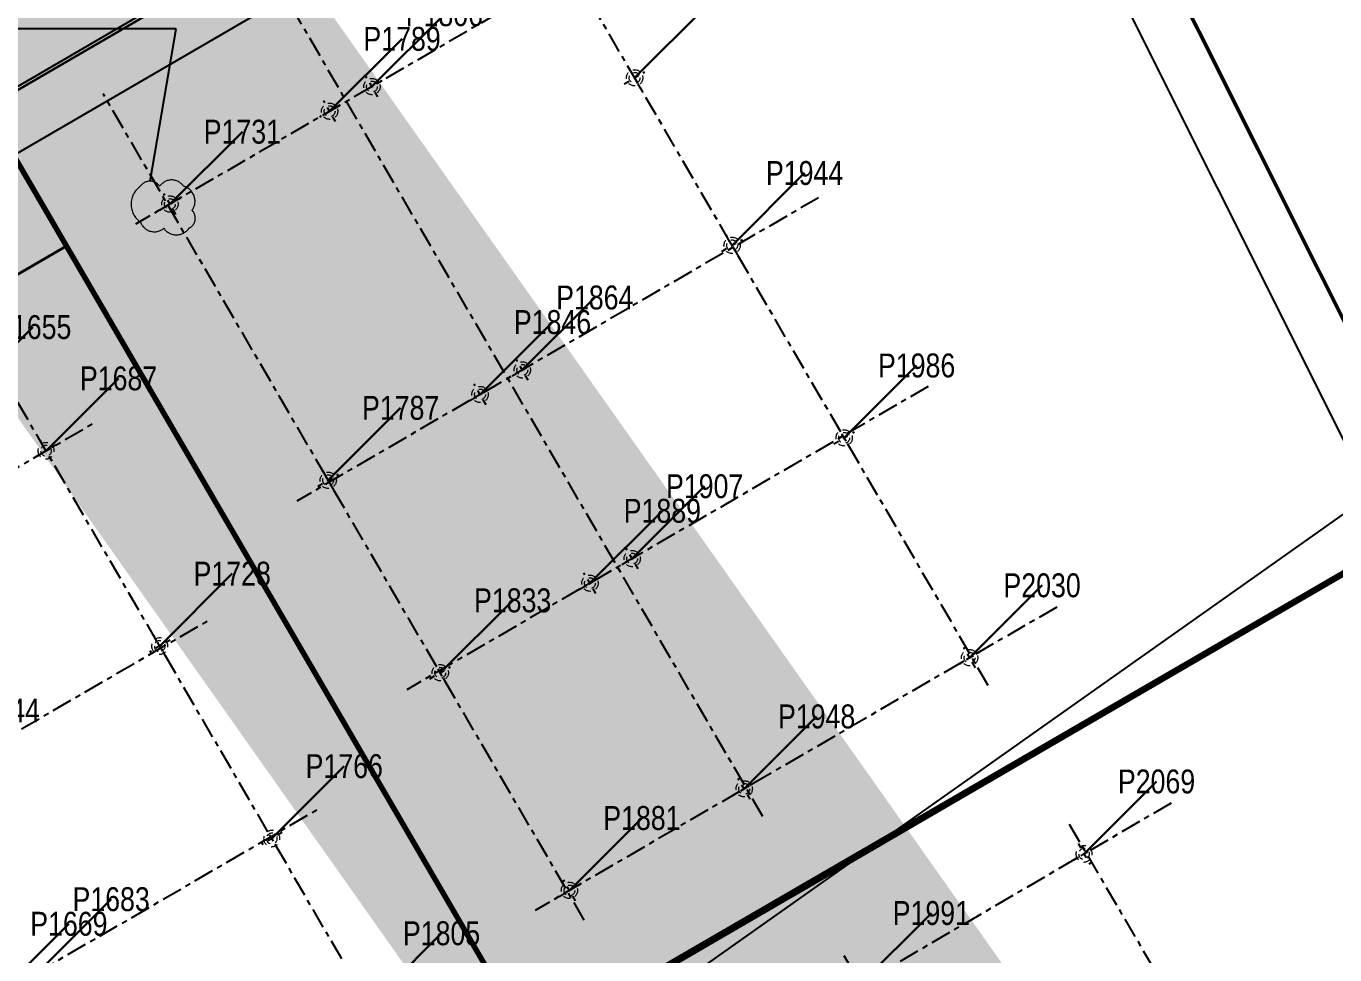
# Model space of a CAD drawing. Header units: millimetres. Extents: x 0 to 571985, y 0 to 2066666.
# Drawn here: x 568646.88 to 568670.96, y 2064357.44 to 2064374.54 of the extents above; entities that cross this region are included whole.
import ezdxf
from ezdxf.enums import TextEntityAlignment as Align
from ezdxf.xclip import XClip

# ---------------------------------------------------------------- set-up
doc = ezdxf.new("R2010")
doc.units = ezdxf.units.MM
for name, pattern in [('ACAD_ISO10W100', [18.5, 12, -3, 0.5, -3]), ('CENTER', [3, 1.5, -0.5, 0.5, -0.5]), ('CENTER2', [1.125, 0.75, -0.125, 0.125, -0.125]), ('HIDDEN', [0.75, 0.5, -0.25]), ('Xref Grid (A1)$0$CENTER2', [1.125, 0.75, -0.125, 0.125, -0.125])]:
    doc.linetypes.add(name, pattern=pattern)
for name, color, linetype in [('01.AXIS', 160, 'CENTER2'), ('BoThamCo', 94, 'Continuous'), ('CDC.01.AXIS', 160, 'CENTER2'), ('ChiaLo', 128, 'CENTER'), ('datOBt', 42, 'Continuous'), ('datOlienke', 42, 'Continuous'), ('hatchViaHe+LogDg', 129, 'Continuous'), ('KCS_DIM', 1, 'Continuous'), ('LogDg', 7, 'Continuous'), ('loKBT', 42, 'Continuous'), ('LoLK', 6, 'Continuous'), ('RANHGIOI', 2, 'HIDDEN'), ('TimDg', 222, 'Continuous'), ('ViaHeS', 32, 'Continuous'), ('Xref Grid (A1)$0$01.AXIS', 160, 'Xref Grid (A1)$0$CENTER2')]:
    doc.layers.add(name, color=color, linetype=linetype)
for name, color, linetype, lineweight in [('A-NET THAY', 125, 'Continuous', 18), ('boDnv', 54, 'Continuous', 25), ('E- RANH GIOI', 1, 'CENTER', 13), ('E- THAY', 9, 'Continuous', 20), ('kata_text', 254, 'Continuous', 30), ('LD-THAY', 9, 'Continuous', 13)]:
    doc.layers.add(name, color=color, linetype=linetype, lineweight=lineweight)
doc.layers.add('KCS_Plotter', color=11, linetype='Continuous', plot=False)
doc.styles.add('Arial', font='arial.ttf')
doc.styles.add('avantH', font='', dxfattribs={"height": 10})
doc.styles.add('kata_dim', font='vnrms.shx', dxfattribs={"width": 0.66, "oblique": 7})
doc.styles.add('kata_text', font='arial.ttf', dxfattribs={"width": 0.8})
doc.styles.add('rms', font='romans.shx', dxfattribs={"width": 0.7, "bigfont": 'vns.shx'})
doc.styles.get('avantH').set_extended_font_data('.VnAvantH')
doc.linetypes.add('ADL', pattern='A,0.125,-0.15,["++",rms,S=0.5,R=0,X=0,Y=-0.2245],-1.35,1.125', length=2.75)
doc.dimstyles.new('DIM_1-75_CNC', dxfattribs={"dimscale": 0.75, "dimtxt": 220, "dimasz": 80, "dimexe": 60, "dimexo": 0, "dimgap": 50, "dimtad": 1, "dimdec": 0, "dimzin": 0, "dimdsep": 46, "dimtxsty": 'Arial', "dimblk1": 'ARCHTICK', "dimblk2": 'ARCHTICK', "dimsah": 1, "dimcen": 150, "dimdle": 60, "dimclrd": 256, "dimclre": 256, "dimclrt": 9, "dimadec": 0, "dimazin": 0, "dimtfac": 1, "dimtdec": 0, "dimtix": 1, "dimtmove": 2, "dimatfit": 3, "dimldrblk": 'ARCHTICK', "dimfxl": 1, "dimtvp": 0.833333, "dimtolj": 1, "dimtzin": 0, "dimlwd": -1, "dimarcsym": 0})
doc.dimstyles.new('kata_dim_iso', dxfattribs={"dimtxt": 2.5, "dimasz": 1.5, "dimexe": 1.5, "dimexo": 2.5, "dimtad": 1, "dimdec": 0, "dimzin": 0, "dimdsep": 46, "dimtxsty": 'kata_dim', "dimblk": 'kata_block_ArchTick', "dimcen": 0.09, "dimdle": 1.2, "dimclrd": 8, "dimclre": 8, "dimclrt": 3, "dimadec": 0, "dimazin": 0, "dimtfac": 1, "dimtdec": 0, "dimtix": 1, "dimtofl": 0, "dimtmove": 0, "dimatfit": 3, "dimfxl": 3.75, "dimfxlon": 1, "dimtolj": 1, "dimtzin": 0, "dimarcsym": 0})

# ---------------------------------------------------------------- blocks, each defined once
blk = doc.blocks.new('NEN')
at = {"layer": 'hatchViaHe+LogDg'}
for points in [[(53.41727432375774, -389.8862451773603), (87.31442379578948, -377.7604599555489), (89.0366945550777, -382.3546200355049), (55.07079049153253, -394.508583741961)], [(92.74013342754915, -392.8176254534628), (100.829225915717, -389.9239721621852), (80.67985102371313, -412.7751810352784), (50.68513687327504, -407.8652424465399), (58.77422936167568, -404.9715891599189), (57.67188525083475, -401.8900301146787), (91.63778931437992, -389.7360664082225)]]:
    blk.add_hatch(color=158, dxfattribs=at).paths.add_polyline_path(points)
at = {"layer": 'boDnv', "color": 10, "linetype": 'ADL', "ltscale": 0.25}
for points in [[(9.135359026608057, -145.2125740915071), (3.992611098452471, -143.3445766749792), (-37.43428030260839, -28.80586730875075), (-34.86410555709153, -22.83283080765978), (-8.04750639386475, -11.14387365942821), (-2.559041563072242, -13.50553907058202), (37.28898644424044, -123.6789444207679), (34.9153011807939, -130.2138918824494)], [(79.62687340052798, -120.3978734593838), (85.35573884751648, -122.1077631192748), (98.44038573477883, -148.2693321285769), (96.58161735674366, -154.4970052819699), (27.1117276182631, -194.9143496286124), (21.96897969022393, -193.0463522120845), (11.82465383468661, -164.9989184890874), (14.19833909813315, -158.4639710285701)]]:
    blk.add_lwpolyline(points, close=True, dxfattribs=at)
at = {"layer": 'BoThamCo'}
for points in [[(-54.31267545348965, -43.14741630642675), (-17.61476345011033, -144.6112562210765, 1), (-14.3234282459598, -143.4208308451343), (-51.02134024910629, -41.95699093048461, 1)], [(-44.1962884159293, -339.7476335950196, 0.01002229398740908), (-6.391242290730588, -326.2115183053538, 0.9907412272363626), (-7.667181021068245, -322.9522664861288, -0.01001416821461539), (-45.3098233678611, -336.4295429191552), (-148.347447777749, -371.0084636590909, 1), (-147.2339128400199, -374.3265543414745)]]:
    blk.add_lwpolyline(points, format="xyb", close=True, dxfattribs=at)
at = {"layer": 'ChiaLo', "ltscale": 5}
for points in [[(22.48262376349885, -138.6041112015955), (-21.83819383813534, -16.06416010949761)], [(-20.36988473194651, -78.92630923213437), (17.24537474440876, -65.32144780177623)], [(-18.32915551739279, -84.56859815353528), (19.28610395896249, -70.96373672317713)], [(-16.28842630283907, -90.21088707493618), (21.32683317351621, -76.60602564457804)], [(-14.24769708828535, -95.85317599633709), (23.36756238806993, -82.24831456597894)], [(-12.20696787384804, -101.495464917738), (25.40829160262365, -87.89060348737985)], [(86.08819293766282, -161.7589738371316), (65.97300776024349, -127.1847157066222)], [(75.28373727202415, -168.0449692052789), (55.1685520944884, -133.4707110745367)], [(15.97437321080361, -179.4123524001334), (92.78416041773744, -134.7246808013879)]]:
    blk.add_lwpolyline(points, dxfattribs=at)
at = {"layer": 'datOBt'}
blk.add_lwpolyline([(79.49811875342857, -119.315852370346), (86.05649714812171, -121.2733260635287), (99.51182368712034, -148.1760355385486), (97.42663754918613, -155.1623055255041), (27.21014339686371, -196.0140217675362), (21.18775345175527, -193.8265124794561), (10.76099296950269, -164.9981923194136), (13.3821675570216, -157.7818867384922)], close=True, dxfattribs=at)
at = {"layer": 'datOlienke'}
blk.add_lwpolyline([(9.233774805208668, -146.3122462304309), (3.211384859983809, -144.1247369425837), (-38.50920975196641, -28.77398531138897), (-35.62631696776953, -22.0741981244646), (-8.050070708966814, -10.05412209359929), (-1.765962567180395, -12.75814977637492), (38.35264730942436, -123.6796705904417), (35.73147272190545, -130.8959761725273)], close=True, dxfattribs=at)
at = {"layer": 'LogDg'}
for points in [[(34.29627934622113, -348.7657205443829, -0.1246657798812408), (14.11354708799627, -339.7707537985407, 0.2629367667164581), (-5.331122650881298, -336.7708804975264, -0.0093448861816334), (-40.95930880331434, -349.4731436853763), (-145.8680723966099, -384.6800095464569, 0.4052568048599447), (-155.4559765766608, -403.2345153645147), (-146.5573141133646, -432.719750760356), (-158.0455204886384, -436.1868986212648), (-166.5718085390981, -407.9355056444183, 0.4232274080272537), (-185.7044202957768, -398.0488694803789), (-272.0773986236891, -427.0352168343961, 0.4065199173239304), (-277.1808489316609, -436.9641538935248), (-262.9472513485234, -483.3972716603894), (-271.5520452110795, -486.0349832554348), (-285.5926128193969, -440.2315716135781, 0.4219492915589893), (-295.7865738342516, -434.9918996153865), (-422.2600438954541, -477.4357750662602, 0.3468311455305138), (-427.6835616462631, -485.7262348234653), (-426.6624605812831, -497.249087563483, 0.1098508434369424), (-417.2095136656426, -527.045369184576), (-422.3983479177114, -530.0580090736039, -0.1098508434394714), (-432.6390404097037, -497.7787039845716), (-433.1943761169678, -491.5118888805155, 0.4849671442629072), (-443.7084045754746, -484.633739579469), (-484.1993264361518, -498.2222941075452, 0.367009995740145), (-492.2282128072111, -511.5103090975899), (-484.4021833750885, -560.0116658185143), (-490.3255680758739, -560.9674449162558), (-497.4328573270468, -516.9204381546006, 0.4575121343061496), (-512.8890439668903, -507.3876917762682), (-525.337411860819, -511.3137803694699, 0.375227047875502), (-533.5537957799388, -524.7953446214087, 0.0494446077986198), (-523.248268238618, -562.1180552095175), (-518.4038580228807, -576.5773649825715), (-525.5153387702303, -578.9599773285445), (-530.3067144589731, -564.6589618825819, -0.0442762420745262), (-540.2209701162064, -530.0359311103821, 0.4483491219588146), (-555.6135538989911, -520.8625440734904), (-568.8527564661345, -525.0380538604222), (-576.0715773432748, -502.1494878225494), (-552.3905954875518, -494.6807470584754, 0.3333358165575122), (-544.0028458365705, -482.9756999663077), (-545.8647843094077, -397.3050282343756, 0.120558977139746), (-569.9983498048969, -307.1979523275513), (-621.9793475940824, -219.7121832445264, 0.3349428730565918), (-635.3588319061091, -214.2393422403838), (-686.9309797416208, -227.8546354575083), (-689.8026436100481, -216.9773174913134), (-647.9573339804774, -205.9299559935462, 0.4981914510303347), (-640.7040659333579, -188.1978519575205), (-654.3784512504935, -165.183401154587, -0.1449785006445813), (-668.8526898410637, -108.0611985353753), (-659.8453048655065, 118.2304685944691, 0.4280877767542854), (-671.9240427541081, 130.7074180594645), (-689.2219819126185, 130.5802273314912), (-689.3047002640087, 141.8299232246354), (-670.3440260862699, 141.9693399455864, 0.4004741393392213), (-658.4417540146969, 153.4917417173274), (-657.8282681736164, 168.9042875436135), (-656.0597735294141, 189.3737533113454), (-648.587609265931, 188.7281828494743), (-650.3411241833819, 168.4321001374628), (-650.8885904261842, 154.6781583337579, 0.4253445715659649), (-638.9212427333696, 142.2009068296757), (-621.6126933796331, 142.3281755745411, 0.4026509643918764), (-609.707179718418, 153.940497081494), (-609.3868622465525, 163.8585706413724, -0.0198665913619288), (-608.2266326659592, 179.9420845555142), (-606.8004730622051, 192.6519990905654), (-600.8378922767006, 191.9829472396523), (-602.2640518801054, 179.273032707395, 0.0198665913736632), (-603.3899889622116, 163.6648935673293), (-603.6762275611982, 154.8020130237564, 0.425871475322759), (-591.5942480823724, 142.4149832946714), (-548.3623351545539, 142.7328650054988), (-548.2796168022323, 131.4831691095605), (-592.8866742029786, 131.1551760395523, 0.4017886036268251), (-604.7909849073039, 119.5784634037409), (-607.7538210147759, 35.57125063450076, -0.0059835578369214), (-607.9831587348599, 30.71819142554887, 0.4624623566101164), (-599.1770736501785, 22.28710818546824), (-555.3773518754169, 26.8008734814357), (-554.7622814135393, 20.83248271560296), (-603.2421368046198, 15.83640785655007, 0.3556126631572654), (-610.3809183033882, 8.688677939586341), (-613.7935364348814, -24.83777977363206, 0.4753476817702466), (-605.0145670375787, -33.60575856361538), (-508.267539359862, -23.63552683126181, 0.01607196613374), (-476.8057064540917, -19.36752837034874, 0.3739200414703855), (-470.1383224737365, -11.25904120551422), (-470.7045836194884, 9.3479020036757), (-464.7068476536078, 9.512714649550617), (-464.2352970461361, -7.647595000453293, 0.461916293586825), (-454.7466747702565, -15.28755263634957), (-421.5812160966452, -8.993303748546168, 0.0205674290828889), (-382.014764922671, 0.2159196452703327), (-299.7637433090713, 22.96281221555546, 0.4150041201205401), (-292.7982491637813, 35.29251482058316), (-296.9693465661258, 50.21799815748818), (-285.4121637544595, 53.44778536865488), (-281.2178257950582, 38.43914009141736, 0.4134234463224298), (-268.9213485846994, 31.49241617135704), (-169.9684402433923, 58.85829116543755, 0.4277016234696195), (-164.4960537843872, 69.0522719186265), (-169.6234711797442, 84.75361699960195), (-163.9198864111677, 86.61617460963316), (-158.4792555337772, 69.95569697231986, 0.4008529283221588), (-148.7420826226007, 64.72853650641628), (-123.8969600369455, 71.59956769063137, 0.437327107829602), (-113.7947357149096, 91.17323218542151), (-114.4623362950515, 93.01311536249705), (-128.5505432080245, 136.1544828796759), (-105.7362041493179, 143.6047133123502), (-91.76882965897676, 100.8333627805114), (-90.90998701797798, 98.46642336063087, 0.4297542289755008), (-70.9566198461689, 89.77177607244812, 0.0010786648149026), (-63.93359856237657, 92.7659228274133, 0.0014744002071299), (-62.34210456162691, 93.45405392465182), (-47.53430226258934, 99.90855494141579, 0.3865360149271803), (-43.12613018171396, 109.7255658265203), (-48.30147215083707, 125.5736670994665), (-42.59788739378564, 127.436224706471), (-38.07614002469927, 113.5895821715239, 0.4424435993488592), (-27.27475273516029, 108.7393915755674), (111.6174999594223, 169.2804609455634, 0.4142135623479493), (115.7544930960285, 179.8106692906003), (109.3612778938841, 194.4778707604855), (114.8614784494275, 196.8753264623228), (121.2546936593717, 182.208124975441, 0.4142135623999442), (131.7849020048743, 178.0711318387184), (252.9700206073467, 230.8939245406073), (276.8715140144341, 241.3122303965501), (291.5789559965488, 249.056852357462, 0.4198373500683886), (295.2671894438099, 261.3654298323672), (290.9500380031532, 269.1961866004858), (301.4588235805277, 274.9897542137187), (306.0577889792621, 266.6478232163936, 0.4087170928909804), (318.1356007927097, 263.0311074645724), (326.5464246325428, 267.46393470373), (332.1477299416438, 256.8363087414764), (324.2328080678126, 252.6557133654132, 0.4194662506733147), (320.5546221035765, 240.3524347804487), (397.0924474310596, 101.5226758436766, 0.4336425714191151), (408.4134911808651, 98.64864840358496), (440.7865088158287, 119.3860591554549), (444.0228988390882, 114.3337547695264), (410.4277472221293, 92.81347308959812, 0.3950478591356143), (407.7370768684195, 82.21468883147463), (451.0561694777571, 3.639433299656957, -0.0055762461036101), (472.2193723085802, -35.78139715944417, 0.4220170457770137), (490.0658942151349, -41.11815114459023), (502.9949658159167, -33.91820207051933), (514.6716208813014, -54.88617113046348), (500.2954070724081, -62.89200561633334, 0.4041933322591431), (495.0522026685067, -80.18092904845253), (502.5021754556801, -94.71098336251453), (491.8239669348113, -100.1860050775576), (485.0945875765756, -87.06136014754884, 0.4245561171500276), (467.1920202277834, -81.64036487252451), (316.1644024878042, -165.9130056535359), (307.2109560912941, -171.1151354645845, 0.3960005967415532), (304.0749832683941, -181.6108752004802), (326.1471909089014, -225.7422597403638), (318.0978215954965, -229.7681327713653), (296.726359265158, -187.0378251534421, 0.4326641440641966), (285.5523421983235, -183.6991930285003), (178.0715809733374, -246.1476455426309, 0.3897719342424495), (174.8600444270996, -256.4881370894145), (194.0999455555575, -297.1258275085129), (188.6770265548257, -299.6933067212813), (170.2313283190597, -260.7330974426586, 0.4390850403021555), (158.9817475291202, -257.239217129536), (145.4963118317537, -265.0745225476567, -0.0134524192283531), (97.70133368717507, -291.150503329467, 0.262925858503226), (86.85306584485807, -307.5633501864504, -0.1620678458419849), (76.01520611695014, -333.8417583054397, 0.2703228810245677), (72.31826137693133, -353.6529180854559), (79.98090749850962, -375.0735400244594), (57.38291990023572, -383.1573567553423), (49.72034179442562, -361.7369249525946, 0.2703245738334852), (34.29627934622113, -348.7657205443829)], [(-54.54777082498185, -43.23244669032283), (-17.84985882195178, -144.6962866047397, 0.9999999999353631), (-14.0883328744676, -143.3358004607726), (-50.78624487749767, -41.87196054635569, 1.000000000064636), (-54.54777082521468, -43.23244669032283)], [(49.53637964907102, -260.0654923813418, -0.2699449570361327), (34.09481406200211, -247.1532176176552), (22.99926209100522, -216.4757962685544, -0.3624568435240875), (26.49927695083898, -206.8399723563343), (119.6846709583187, -152.6250287145376, -0.414383604057916), (136.0950054051355, -156.9687729713041), (142.2222439397592, -167.5144347986206, 0.4142135623498612), (153.1584519909229, -170.4125986055005), (250.593018430518, -113.8011843743734, -0.4326641440509916), (261.7670354971197, -117.139816499548), (278.7985161260003, -151.1927229035646, -0.3960005967106472), (275.6625433031004, -161.688462638529), (133.4392683813348, -244.3230041975621, -0.0129992497524106), (88.37141476594843, -268.964142621262, -0.2781172685846299), (67.76741669920739, -267.5573573294096, 0.1108475370652029), (49.53637952602003, -260.0654931012541)], [(-126.5328350510681, -295.9160227894317), (-173.9328743155347, -311.8232431884389, 0.4004581229564052), (-179.0835492680781, -321.5921888134908), (-170.6989059868501, -351.1291367486119, 0.4281041090838681), (-151.4966828739271, -361.253505683504), (-48.57093891256955, -326.7121314713731, 0.0088857336748133), (-15.48564216122031, -314.950696724467, 0.2781171583656008), (-2.678135877591558, -298.7497314913198, -0.1470471271748128), (7.848927952232771, -275.0765512213111, 0.2707039578255943), (11.49486528465059, -255.2309965163004), (1.448498387704603, -227.4544036025181, 0.4074167562538942), (-8.61980886128731, -222.5910713605117), (-117.753095144406, -259.2156662903726, 0.4142135623730065), (-125.3116689068265, -274.4100061135832), (-121.4937858761987, -285.7864629076794, -0.4142135623704104), (-126.5328350510681, -295.9160227894317)]]:
    blk.add_lwpolyline(points, format="xyb", dxfattribs=at)
for points in [[(57.28283158643171, -121.8282595784403), (75.89290037879255, -111.0009851814248, 0.3958327165010153), (79.02485828811768, -100.5075797494501), (28.34779937355779, 0.816619930556044, 0.3988576539234688), (17.99619682424236, 4.571666865609586), (10.65679957403336, 1.372532648732886, 0.3955878952127774), (6.330355282989331, -8.682040378451347), (45.73674265597947, -117.634380237665, 0.467936404355073)], [(-9.551515261409804, -7.434165647719055), (-39.86628524912521, -20.64283095952123, 0.3956287128494158), (-44.19376489915885, -30.69785519642755), (-2.58249322057236, -145.7463464725297, 0.4679364043365623), (8.963595709647052, -149.9402258126065), (37.95513723837212, -133.0730460705236, 0.3624568435447342), (41.45515209855512, -123.4372221585363), (1.167108879424632, -12.04724531271495, 0.4330458965175016)], [(102.331932720379, -147.107968846336), (88.88554362382274, -120.2231289804913, 0.4328364540872843), (77.70751164329704, -116.8868311594706), (8.522908357786946, -157.1381968227215, 0.3624568435590229), (5.022893498302437, -166.7740207344759), (15.393875379581, -195.448122005444, 0.4679364043419005), (26.93996431014966, -199.6420013445895), (99.19997481105383, -157.6013742785435, 0.3958327164936001)], [(-44.1167491863016, -339.9846431114711, 0.0100228539561194), (-6.300171115086414, -326.4443510253914, 0.9913355252568584), (-7.756147409556434, -322.7186321953777, -0.0100141682146343), (-45.38936259783804, -336.1925334027037), (-148.4269870076096, -370.7714541426394, 1), (-147.1543736101594, -374.5635638576932)]]:
    blk.add_lwpolyline(points, format="xyb", close=True, dxfattribs=at)
at = {"layer": 'LogDg', "ltscale": 0.75}
for points in [[(53.41727432364132, -389.8862451775931), (87.31442379578948, -377.760459955316), (89.03669455496129, -382.3546200355049), (55.07079049141612, -394.5085837412626)], [(92.74013342743274, -392.8176254534628), (100.8292259156005, -389.9239721612539), (80.67985102371313, -412.7751810355112), (50.68513687315863, -407.8652424463071), (58.77422936155926, -404.9715891594533), (57.67188525083475, -401.8900301144458), (91.6377893142635, -389.736066407524)]]:
    blk.add_lwpolyline(points, close=True, dxfattribs=at)
at = {"layer": 'loKBT'}
for points in [[(92.78416041797027, -134.7246808016207), (86.05649714870378, -121.2733260639943), (79.49811875342857, -119.3158523701131), (65.97300776012708, -127.1847157063894), (76.0306003493024, -144.4718447718769)], [(65.97300776001066, -127.1847157061566), (55.16855209437199, -133.4707110738382), (65.22614468354732, -150.757840140257), (76.03060034941882, -144.4718447723426)], [(92.78416041773744, -134.7246808020864), (76.03060034918599, -144.4718447721098), (86.08819293789566, -161.7589738373645), (97.42663754930254, -155.1623055266682), (99.51182368712034, -148.1760355390143)]]:
    blk.add_lwpolyline(points, close=True, dxfattribs=at)
at = {"layer": 'LoLK'}
for points in [[(19.2861039590789, -70.9637367229443), (17.24537474452518, -65.32144780177623), (-1.562254993943498, -72.1238785169553), (0.478474221075885, -77.76616743858904)], [(-1.562254993710667, -72.12387851742096), (-3.602984208264388, -66.48158959602006), (-22.4106139462674, -73.28402031050064), (-20.36988473159727, -78.92630923166871)], [(21.32683317363262, -76.60602564481087), (19.28610395884607, -70.9637367229443), (0.4784742208430544, -77.76616743858904), (2.519203435163945, -83.40845635975711)], [(0.4784742208430544, -77.76616743882187), (-1.562254993594252, -72.12387851788662), (-20.36988473194651, -78.92630923213437), (-18.32915551727638, -84.56859815400094)], [(23.36756238830276, -82.24831456597894), (21.32683317386545, -76.6060256450437), (2.51920343528036, -83.40845635998994), (4.559932649950497, -89.05074528092518)], [(0.4784742209594697, -77.7661674390547), (-18.32915551704355, -84.5685981544666), (-16.28842630283907, -90.21088707493618), (2.51920343528036, -83.40845635952428)], [(25.40829160262365, -87.89060348761268), (23.3675623878371, -82.24831456597894), (4.559932650183327, -89.05074528092518), (6.600661864620633, -94.69303420232609)], [(2.51920343528036, -83.40845635952428), (-16.28842630272266, -90.21088707493618), (-14.24769708828535, -95.85317599610426), (4.559932649834082, -89.05074528092518)], [(27.44902081729379, -93.53289240878075), (25.40829160285648, -87.89060348761268), (6.600661864154972, -94.69303420255892), (8.641391078825109, -100.3353231244255)], [(4.559932650066912, -89.05074528115802), (-14.24769708805252, -95.8531759956386), (-12.2069678734988, -101.495464917738), (6.600661864504218, -94.69303420255892)]]:
    blk.add_lwpolyline(points, close=True, dxfattribs=at)
at = {"layer": 'RANHGIOI', "color": 1, "ltscale": 9, "const_width": 1}
blk.add_lwpolyline([(460.0002608364448, -51.29896371345967, 0.006594107435328542), (435.2929911182728, -5.050918132066727), (303.0784757988295, 234.7691866031382), (284.6716201863019, 225.0765331583098), (-55.99284061836079, 76.58595611830242), (-56.83866986131761, 76.22319068433717, -0.005137433380439285), (-90.74293923540972, 62.09280168754049), (-377.2168801384978, -17.13286422030069, -0.02056742908652707), (-418.2250238711713, -26.67764636431821), (-463.4433179846965, -35.25932166492566, -0.02121833569223638), (-506.4223279642174, -41.54069912619889), (-623.6381061704597, -53.62033091927879), (-626.4644317809725, -70.88383709453046, 0.1285739781783505), (-620.4203359626699, -135.3604905081447), (-615.5047763336916, -148.8597172754817, 0.03940831777614574), (-607.1434446739731, -167.1883905101568), (-594.1724651155528, -190.5545449126512), (-547.5695588345407, -259.4930148159619, -0.1198699787172983), (-522.7037935878616, -326.3974992926233), (-507.9167651556199, -451.947036530124), (-504.4749816826079, -473.2772870000917), (-499.2712628248846, -471.6360870120116), (-50.47988043015357, -321.0239030651283, 0.05068378633206799), (130.4249903328018, -239.1350950314663), (301.3185663222102, -139.8425403106958)], format="xyb", close=True, dxfattribs=at)
at = {"layer": 'RANHGIOI', "color": 5, "ltscale": 20, "const_width": 3}
blk.add_lwpolyline([(77.12641439645085, -402.7222436082084), (-90.74293923878577, 62.0928016861435)], dxfattribs=at)
at = {"layer": 'TimDg', "linetype": 'ACAD_ISO10W100', "ltscale": 0.75}
for points in [[(80.71024811756797, -412.7407079888508), (34.27783704386093, -282.9407527891453), (-103.1383642241126, 96.99300055368803), (-128.2290925632697, 173.8266486825887)], [(26.36317523813341, 11.49131639534608), (109.6341982644517, -155.0015690522268)], [(47.398640731466, -131.0496383272111), (0, 0)], [(9.14898940443527, -213.4635200267658), (246.061904402799, -75.62839604145847)]]:
    blk.add_lwpolyline(points, dxfattribs=at)
blk.add_lwpolyline([(-358.6332583188778, -282.0393179897219), (-15.31849009322468, -166.8245677698869, 0.05082929117719046), (-9.77680878690444, -164.3141193853226), (222.7352653577691, -29.03938956279308)], format="xyb", dxfattribs=at)
at = {"layer": 'ViaHeS', "elevation": 3.0256135e-09}
blk.add_lwpolyline([(-483.3620332233841, -504.2701624135952), (-441.2102577695623, -490.1242335743736), (-436.0287204216002, -493.5139321684837), (-435.6273303239141, -498.0435121944174, 0.109850843434408), (-424.9927650438622, -531.5643290185835), (-414.6150965393754, -525.5390492395964, -0.1098508434386373), (-423.6741706669563, -496.9842793527059), (-424.3422501670429, -489.4451806664001), (-420.0009567659581, -483.006496314425), (-295.2485857934225, -441.1402132653166), (-289.0430001314962, -444.329869708512), (-275.8544421459083, -487.3538390544709), (-258.6448544141604, -482.0784158613533), (-271.9723939823452, -438.6010581026785), (-268.6975989835337, -432.2298324676231), (-181.633558977861, -403.0115682075266), (-172.9747895961627, -407.4859234914184), (-163.7896236754023, -437.9204725525342), (-140.8132109228754, -430.9861768295523), (-150.2111657873029, -399.8465631455183), (-145.5974022439914, -390.9180109926965), (-39.02623859152663, -355.1532518335152, 0.00854505725447), (-6.235198536654934, -343.5215795903932, -0.2491929108017262), (12.37514242075849, -345.9636118854396, 0.099750363567013), (30.77203662553802, -354.1806715594139, -0.2569490066293848), (45.21490332507528, -366.956843848573), (51.73317088955082, -385.1784011244308), (85.63032036134973, -373.0526159026194), (79.11205279477872, -354.8310586204752, -0.2569490066569858), (82.1742195134284, -335.7929363835137, 0.1369182594034541), (92.60684876306914, -310.4380371225998, -0.2491929108081194), (103.3078007012373, -295.0173387336545, 0.0126585462628185), (148.5105784242041, -270.2624119943939), (162.15726042795, -262.3334192754701), (168.6200676443987, -264.3406296176836), (185.9655670531793, -300.9770463276654), (196.8114050602308, -295.8420879004989), (179.0327040727716, -258.2906814764719), (181.2163792680949, -251.2596934826579), (287.3839344523149, -189.5742397063877), (293.9437717862893, -191.5342227204237), (314.0731369409477, -231.7810692854691), (330.171875567059, -223.7293232234661), (309.5379664294887, -182.4736865595914), (311.6246115069371, -175.4899258934893), (319.1335584316403, -171.1270789045375), (408.2768159890547, -121.3855956254993), (412.2735879534157, -122.5890857535414), (434.351015069522, -165.3212618844118), (442.3469141505193, -161.190209006425), (420.1368979751132, -118.2013988476247), (421.3796346874442, -114.0742895884905), (470.3345627395902, -86.75768930045888), (479.6410855299328, -89.57575528440066), (486.4848626742605, -102.9235159354284), (507.8412797158817, -91.97347250441089), (500.4991151208524, -77.65368189639412), (503.4210100959754, -68.01903586438857), (517.5907846476184, -60.1281633945182), (500.0758020498324, -28.67620980646461), (486.9708213876002, -35.97411922272295), (477.6245228354819, -33.16990212630481, 0.0055997125078593), (456.3105622666189, 6.536217105574906), (412.3241539625451, 86.32189737656154), (414.1204211127479, 93.39754972048104), (444.8319963462418, 113.070678670425), (439.9774113084422, 120.6491352545563), (409.7657999792136, 101.2962716855109), (403.1415598185267, 102.9779406564776), (327.7140408960404, 239.7937467296142), (330.524095126777, 249.1931857024319), (334.9452649843879, 251.5284109555651), (323.7489594034851, 272.7717000273988), (318.9262763896259, 270.2298981174827), (309.354146250058, 273.0962313036434), (306.7132163690403, 277.8865380196366), (285.6956452141749, 266.2994027936365), (288.1096317195334, 261.9207421364263), (285.2954558983911, 252.5291183104273), (274.2714786301367, 246.7241294796113), (129.387446300243, 183.5713324004319), (122.806066084886, 186.1569531115238), (117.6115787288873, 198.0740543145221), (106.6111776171019, 193.279142908752), (111.8056649733335, 181.3620417055208), (109.2200442629401, 174.7806614914443), (26.32963867485523, 138.6499652387574), (-29.86861365940422, 114.1539820104372), (-36.00424546236172, 116.9090895606205), (-39.7460950112436, 128.3675035105553), (-51.15326453826856, 124.6423882937524), (-47.05490884417668, 112.0922695787158), (-50.08627796731889, 105.3414025222883), (-75.92142146243714, 94.08024731860496), (-84.51130598667078, 97.93739788956009), (-100.0326193857472, 145.4672709214501), (-134.2541279683355, 134.2919252736028), (-118.656749298214, 86.5291226846166), (-123.2305147061124, 78.00909638730809), (-150.2580362723675, 70.53451288049109), (-156.6292742433725, 73.9547544172965), (-161.0680940333987, 87.54745341138914), (-172.475263561355, 83.82233819551766), (-168.2072874873411, 70.75280241155997), (-171.4742627786472, 64.66706934245303), (-269.5464331691619, 37.54476641560905), (-275.7112844719086, 41.0275134886615), (-279.6335723458324, 55.06267897458747), (-302.7479379716096, 48.60310455155559), (-298.8430805155076, 34.6303105186671), (-302.3164424751885, 28.48207191447727), (-383.6140598179772, 5.998847609618679, -0.0205674290908518), (-422.6999468225986, -3.098522873595357), (-456.2462867791764, -9.465056655462831), (-461.2959480455611, -5.399218957638368), (-461.7079796614125, 9.595120972488075), (-473.7034516056301, 9.26549568050541), (-473.2389899555128, -7.636838016333058), (-478.0281851240434, -13.48889106768183, -0.0159549027963659), (-508.882609821856, -17.66713606542908), (-606.1469419619534, -27.69067843141966), (-610.6142731602304, -23.22893999540247), (-607.4904218798038, 7.460596256423742), (-602.0104351359187, 12.94745212956332), (-554.4547461826587, 17.84828733373433), (-555.6848871065304, 29.78506886353716), (-600.447817846085, 25.17204039962962), (-605.0434380876832, 29.64516986953095, 0.0070725003907776), (-604.7556851111585, 35.4655099036172), (-601.9119857639307, 116.094760932494), (-594.6654465801548, 123.1418805704452), (-548.2207948626019, 123.4833853635937), (-548.4211570940679, 150.7326487505343), (-593.4199406642001, 150.4017753445078), (-600.492644500453, 157.3495761635713, -0.0278861091632581), (-599.2827614871785, 178.93850678741), (-597.8566018843558, 191.648421314545), (-609.7817634547828, 192.9865250163712), (-611.2079230585368, 180.2766104815528, 0.0198665913619367), (-612.3852988891304, 163.9554091696627), (-612.5973578620469, 157.3893717874307), (-619.8231252048863, 150.341550424695), (-639.3164995118277, 150.1982167905662), (-646.9981006933376, 158.133064838592), (-646.5975521883229, 168.1960064345039), (-644.8515271343058, 188.405397617491), (-659.7958556610392, 189.6965385423973), (-661.5718401687918, 169.1403812463395), (-662.0143738116603, 158.0226510665379), (-670.3323401218513, 149.9701591404155), (-689.363526004483, 149.8302239514887), (-689.1631561716786, 122.5799266046379), (-671.4173957791645, 122.7104101364966), (-663.7357945976546, 114.7755620887037), (-672.5997226472246, -107.9120504586026, 0.1449785005980277), (-657.6023188105319, -167.0989109976217), (-644.6868830857566, -188.8360240876209), (-648.3354437547969, -197.7556802954059), (-691.844715703628, -209.2423357914668), (-684.8889076525811, -235.589617139427), (-633.8603068724042, -222.1178229362704), (-622.0389041820308, -226.9533349685371), (-573.255391974817, -309.057628184557, -0.1204742280587071), (-549.6138989619212, -397.3865102704149), (-547.8422683648532, -478.9019769974984), (-555.2979764038464, -489.3063664135989), (-577.8762859565904, -496.4273355512414), (-567.048047964694, -530.7602057764307), (-552.742667245795, -526.2484342304524), (-543.7132454941748, -531.7187239136547, 0.0429791116498048), (-533.8363038351526, -565.9283220085781), (-529.0710791434394, -580.1512835014146), (-514.8481176502537, -575.3860588103998), (-519.7194254132919, -560.8464668253437, -0.045575623263717), (-529.315479435958, -527.1663496145047), (-523.005437202286, -516.869638312608), (-508.2465236159042, -512.214827113552), (-500.4556036654394, -517.0199492094107), (-493.2872604264412, -561.4453344654758), (-481.4404910246376, -559.5337762695272), (-488.8832240711199, -513.4078763325233), (-483.3620332233841, -504.2701624135952)], format="xyb", dxfattribs=at)
at = {"layer": 'ViaHeS'}
for points in [[(9.233774805208668, -146.3122462304309), (3.211384859983809, -144.1247369425837), (-38.50920975196641, -28.77398531138897), (-35.62631696776953, -22.0741981244646), (-8.050070708966814, -10.05412209359929), (-1.765962567180395, -12.75814977637492), (38.35264730942436, -123.6796705904417), (35.73147272190545, -130.8959761725273)], [(79.49811875342857, -119.315852370346), (86.05649714812171, -121.2733260635287), (99.51182368712034, -148.1760355385486), (97.42663754918613, -155.1623055255041), (27.21014339686371, -196.0140217675362), (21.18775345175527, -193.8265124794561), (10.76099296950269, -164.9981923194136), (13.3821675570216, -157.7818867384922)]]:
    blk.add_lwpolyline(points, close=True, dxfattribs=at)
blk.add_lwpolyline([(271.2488674473716, -157.3136313336436), (273.3355125248199, -150.3298706654459), (257.6398582481779, -118.947828333592), (251.0800209137378, -116.9878453186247), (144.2898063960019, -179.035076510394), (131.6293230103329, -157.2449706394691), (122.0621834805934, -154.7125903563574), (31.35853614902589, -207.4836622753646), (28.7373615616234, -214.6999678576831), (38.5833523911424, -241.9225530894473, 0.2565942734314264), (53.04495680809487, -254.642214063555, -0.0851726457280658), (69.00638704141602, -261.1842353562824, 0.2651954711210331), (88.81177633232437, -261.9859895484988, 0.0120879282705805), (130.4249903695891, -239.1350950095803)], format="xyb", close=True, dxfattribs=at)
at = {"layer": 'RANHGIOI', "color": 5, "ltscale": 20, "style": 'avantH'}
blk.add_text('khu b', height=5, dxfattribs=at).set_placement((-20.82621710293461, -361.4599217521027), align=Align.CENTER)
blk = doc.blocks.new('NEN I02')
at = {"layer": 'datOlienke'}
blk.add_lwpolyline([(4.10543775325641, 4.919324992923066), (-6.984919309616089e-10, 0), (-122.6637840473559, 4.656612873077393e-10), (-127.9836059629451, 4.989760910626501), (-129.907787705306, 35.01023909030482), (-125.2276096204296, 40.00000000046566), (-7.2738617437426, 40.00000000046566), (-1.37929949676618, 35.08067500730976)], close=True, dxfattribs=at)
at = {"layer": 'LoLK'}
for points in [[(-63.33189202379435, 40.00000000046566), (-69.33189202332869, 40.00000000046566), (-69.33189202356152, 20.00000000023283), (-63.33189202332869, 20.00000000046566)], [(-57.33189202332869, 40.00000000046566), (-63.33189202379435, 40.00000000046566), (-63.33189202332869, 20.00000000046566), (-57.33189202356152, 20)], [(-51.33189202332869, 40.00000000046566), (-57.33189202286303, 40.00000000046566), (-57.33189202332869, 20.00000000023283), (-51.33189202379435, 20.00000000046566)], [(-45.33189202332869, 40.00000000046566), (-51.33189202356152, 40), (-51.33189202379435, 20.00000000069849), (-45.33189202379435, 20.00000000046566)], [(-39.33189202356152, 40.00000000046566), (-45.33189202332869, 40.00000000046566), (-45.33189202379435, 20), (-39.33189202332869, 20)], [(-69.33189202309586, 20.00000000023283), (-75.33189202309586, 20.00000000023283), (-75.33189202379435, 4.656612873077393e-10), (-69.33189202402718, 6.984919309616089e-10)], [(-63.33189202309586, 20.00000000023283), (-69.3318920226302, 20), (-69.33189202379435, 2.328306436538696e-10), (-63.33189202309586, 0)], [(-63.33189202286303, 20.00000000046566), (-63.3318920226302, 2.328306436538696e-10), (-57.33189202379435, 2.328306436538696e-10), (-57.33189202379435, 20.00000000046566)], [(-57.33189202379435, 20.00000000046566), (-57.33189202379435, 4.656612873077393e-10), (-51.33189202402718, 4.656612873077393e-10), (-51.33189202379435, 20.00000000046566)], [(-51.33189202356152, 20.00000000046566), (-51.33189202426001, 6.984919309616089e-10), (-45.33189202356152, 4.656612873077393e-10), (-45.33189202356152, 20.00000000046566)]]:
    blk.add_lwpolyline(points, close=True, dxfattribs=at)
blk = doc.blocks.new('A$C758D662A')
at = {"linetype": 'HIDDEN', "ltscale": 500}
for radius in [300, 200]:
    blk.add_circle((2.328306436538696e-10, 0), radius, dxfattribs=at)
at = {"layer": 'CDC.01.AXIS', "ltscale": 200}
for p, q in [((437.2546297444496, 0), (-437.2546297444496, 0)), ((2.328306436538696e-10, 437.2546297444496), (2.328306436538696e-10, -437.2546297444496))]:
    blk.add_line(p, q, dxfattribs=at)
blk = doc.blocks.new('pile Plan')
at = {"xscale": 0.5, "yscale": 0.5, "zscale": 0.5}
for p in [(339.9999999998836, 14779), (5440.000004012021, 14779), (339.9999999998836, 9629.999999999985), (5440.000004012021, 9629.999999999993), (339.9999999998836, 8729.999999999985), (5440.000004012021, 8729.999999999993), (339.9999999998836, 5039.999999999999), (5440.000004012021, 5039.999999999999), (339.9999999998836, 4139.999999999999), (5440.000004012021, 4139.999999999999), (339.9999999998836, -0.9999999999967955), (5440.000004012021, -0.9999999999967955)]:
    blk.add_blockref('A$C758D662A', p, dxfattribs=at)
blk = doc.blocks.new('a5 sao - 2')
at = {"layer": 'Xref Grid (A1)$0$01.AXIS', "ltscale": 500}
for p, q in [((-5.890000006082118, -1.085914303857862), (-5.890000006082118, -18.43435175336344)), ((-0.110000002066954, -1.085914303857862), (-0.110000002066954, -18.43435175336344)), ((-5.890000006067567, -2.109999999403954), (-0.110000002066954, -2.109999999400316))]:
    blk.add_line(p, q, dxfattribs=at)
at = {"xscale": 0.001, "yscale": 0.001, "zscale": 0.001}
blk.add_blockref('pile Plan', (-5.890000006082118, -16.88999999940279), dxfattribs=at)
blk = doc.blocks.new('a1 sao - 2')
at = {"layer": 'Xref Grid (A1)$0$01.AXIS', "ltscale": 500}
for p, q in [((0.1100000001577426, -1.085914304558261), (0.1100000001577426, -18.43435175406384)), ((5.890000004172907, -1.085914304558261), (5.890000004172907, -18.43435175406384)), ((0.1100000001722945, -2.110000000104352), (5.890000004172907, -2.110000000100714)), ((0.1100000001722945, -7.620004000100467), (5.890000004172907, -7.620004000104105))]:
    blk.add_line(p, q, dxfattribs=at)
at = {"xscale": 0.001, "yscale": 0.001, "zscale": 0.001}
blk.add_blockref('pile Plan', (0.1100000001577426, -16.89000000010319), dxfattribs=at)
blk = doc.blocks.new('A5 - 2')
at = {"layer": 'Xref Grid (A1)$0$01.AXIS', "ltscale": 500}
for p, q in [((0.1099999962461879, -1.085914303857862), (0.1099999962461879, -18.43435175336344)), ((5.890000000261352, -1.085914303857862), (5.890000000261352, -18.43435175336344)), ((0.1099999962607399, -2.109999999403954), (5.890000000261352, -2.109999999400316)), ((0.1099999962607399, -7.620003999400069), (5.890000000261352, -7.620003999403707)), ((0.1099999962607399, -12.38999999939915), (5.890000000261352, -12.38999999940279)), ((0.1099999962607399, -16.88999999940279), (5.890000000261352, -16.88999999940643))]:
    blk.add_line(p, q, dxfattribs=at)
at = {"xscale": 0.001, "yscale": 0.001, "zscale": 0.001}
blk.add_blockref('pile Plan', (0.1099999962461879, -16.88999999940279), dxfattribs=at)
blk = doc.blocks.new('A1 - 2')
at = {"layer": 'Xref Grid (A1)$0$01.AXIS', "ltscale": 500}
for p, q in [((0.1099999963626033, -1.085914304556354), (0.1099999963626033, -18.43435175406194)), ((5.890000000377768, -1.085914304556354), (5.890000000377768, -18.43435175406194)), ((0.1099999963771552, -2.110000000102445), (5.890000000377768, -2.110000000098808)), ((0.1099999963771552, -7.620004000098561), (5.890000000377768, -7.620004000102199)), ((0.1099999963771552, -12.39000000009764), (5.890000000377768, -12.39000000010128)), ((0.1099999963771552, -16.89000000010128), (5.890000000377768, -16.89000000010492))]:
    blk.add_line(p, q, dxfattribs=at)
at = {"xscale": 0.001, "yscale": 0.001, "zscale": 0.001}
blk.add_blockref('pile Plan', (0.1099999963626033, -16.89000000010128), dxfattribs=at)
blk = doc.blocks.new('MB TANG 2 BT1')
at = {"layer": '01.AXIS', "ltscale": 500}
for p, q in [((7195671.80182457, 840351.0049798489), (7195671.801824808, 824990.1787683964)), ((7205387.831253052, 835726.9192843437), (7194642.719018221, 835726.9192843437)), ((7205387.831253052, 831706.9192843437), (7194642.719018221, 831706.9192845821)), ((7205387.83125329, 827506.9192843437), (7194642.719017982, 827506.9192843437))]:
    blk.add_line(p, q, dxfattribs=at)
at = {"extrusion": (0, -2.117582368135751e-22, -1), "xscale": 0.5, "yscale": 0.5, "zscale": -0.5}
for p in [(-7195671.801825047, 835766.919285059), (-7195671.801825047, 831666.9192852974), (-7195671.801825047, 827506.9192852974)]:
    blk.add_blockref('A$C758D662A', p, dxfattribs=at)
blk = doc.blocks.new('MB TANG 2 BT2')
at = {"layer": '01.AXIS', "ltscale": 500}
for p, q in [((7078097.814944535, 744451.7793517873), (7078097.814944535, 726846.6393712068)), ((7081897.814944535, 744451.7793517873), (7081897.814944535, 726846.6393712068)), ((7086697.814944535, 744451.7793517873), (7086697.814944535, 726846.6393712068)), ((7088510.579181704, 743839.9884326607), (7077407.995545128, 743839.9884326607)), ((7088510.579181704, 739139.9884326607), (7077407.995545128, 739139.9884326607)), ((7088510.579181704, 735119.9884326607), (7077407.995545128, 735119.9884326607)), ((7088510.579181704, 729219.9884326607), (7077407.995545128, 729219.9884326607))]:
    blk.add_line(p, q, dxfattribs=at)
at = {"xscale": -0.5, "yscale": 0.5, "zscale": 0.5}
for p in [(7078137.814944535, 743839.9884326607), (7086657.814944535, 743839.9884326607), (7078097.814944536, 739179.9884326607), (7081307.814944535, 739139.9884326607), (7082207.814944535, 739139.9884326607), (7086697.814944535, 739179.9884326607), (7078097.814944535, 735079.9884326607), (7081307.814944535, 735119.9884326607), (7082207.814944535, 735119.9884326607), (7086697.814944535, 735079.9884326607), (7086697.793954603, 731510.4840134557), (7078137.814944535, 729219.9884326607)]:
    blk.add_blockref('A$C758D662A', p, dxfattribs=at)
at = {"xscale": -0.5, "yscale": 0.5, "zscale": 0.5, "rotation": 270}
for p in [(7081857.814944535, 743839.9884326607), (7081537.814944535, 729219.9884326607), (7082437.814944535, 729219.9884326607)]:
    blk.add_blockref('A$C758D662A', p, dxfattribs=at)
blk = doc.blocks.new('NENBT3')
at = {"layer": 'loKBT'}
for points in [[(-13.457777103642, 42.98944863048382), (-25.95777325169183, 42.97963588684797), (-25.94207286182791, 22.9796420482453), (-13.44207671331242, 22.98945479188114)], [(5.940615280298516, 23.00467058783397), (6.878144992282614, 38.01538127660751), (2.189826121786609, 43.00173230771907), (-13.457777103642, 42.98944863025099), (-13.44207671331242, 22.98945479234681)], [(5.940615279832855, 23.00467058736831), (-13.44207671354525, 22.98945479211397), (-13.42637632344849, 2.989460954675451), (-0.3085924799088389, 2.99975867383182), (5.003085568314418, 7.993959899526089)]]:
    blk.add_lwpolyline(points, close=True, dxfattribs=at)
blk = doc.blocks.new('kata_block_ArchTick')
at = {"color": 8}
blk.add_line((1, 0), (-1, 0), dxfattribs=at)
at = {"color": 8, "const_width": 0.15}
blk.add_lwpolyline([(-0.5, -0.5), (0.5, 0.5)], dxfattribs=at)
blk = doc.blocks.new('_ArchTick')
at = {"color": 0, "linetype": 'ByBlock', "const_width": 0.15}
blk.add_lwpolyline([(-0.5, -0.5), (0.5, 0.5)], dxfattribs=at)
blk = doc.blocks.new('*U101')
at = {"color": 0, "ltscale": 0.8, "style": 'kata_text', "width": 0.8}
blk.add_attdef('TEN', text='', height=2.2, dxfattribs=at).set_placement((6.666666666666667, 6.666666666666667), align=Align.MIDDLE_CENTER)
at = {"color": 0, "ltscale": 0.8, "style": 'kata_text', "width": 0.8, "flags": 1}
blk.add_attdef('CHU_THICH', text='', height=2.2, dxfattribs=at).set_placement((0, 0), align=Align.MIDDLE_CENTER)
at = {"layer": 'Defpoints'}
blk.add_leader([(0, 0), (6.666666666666667, 6.666666666666667)], dimstyle='kata_dim_iso', override={"dimasz": 0.6, "dimgap": 0.625, "dimtad": 0}, dxfattribs=at)
blk = doc.blocks.new('A$C6D5A56A7')
at = {"layer": 'kata_text', "xscale": 0.2, "yscale": 0.2, "zscale": 0.2}
for p, values in [((142.3624017932452, -192.4843315170147, 0.001572466406222517), {'TEN': 'P1806'}), ((147.1963783851825, -192.3218797580339, 0.001572466406222517), {'TEN': 'P1909'}), ((141.5844821619103, -192.9369224936236, 0.001572466406222517), {'TEN': 'P1789'}), ((138.6456746656913, -194.6467106277123, 0.001572466406222517), {'TEN': 'P1731'}), ((148.9914248517016, -195.407188715646, 0.001572466406222517), {'TEN': 'P1944'}), ((145.1305854008533, -197.6996890162118, 0.001572466406222517), {'TEN': 'P1864'}), ((134.7879597992869, -198.2447097629774, 0.001572466406222517), {'TEN': 'P1655'}), ((144.3526657697512, -198.1522799928207, 0.001572466406222517), {'TEN': 'P1846'}), ((151.0532281898195, -198.9510448137298, 0.001572466406222517), {'TEN': 'P1986'}), ((136.3668679666007, -199.1887544065248, 0.001572466406222517), {'TEN': 'P1687'}), ((141.5579705969431, -199.731946937507, 0.001572466406222517), {'TEN': 'P1787'}), ((147.152158430079, -201.1743967027869, 0.001572466406222517), {'TEN': 'P1907'}), ((146.374238798744, -201.6269876793958, 0.001572466406222517), {'TEN': 'P1889'}), ((138.4588440365624, -202.7844718138222, 0.001572466406222517), {'TEN': 'P1728'}), ((153.3620694854762, -202.9990549483337, 0.001572466406222517), {'TEN': 'P2030'}), ((143.6197739351774, -203.275803035358, 0.001572466406222517), {'TEN': 'P1833'}), ((134.2090447701048, -205.3032676025759, 0.001572466406222517), {'TEN': 'P1644'}), ((149.213164785062, -205.4128734907135, 0.001572466406222517), {'TEN': 'P1948'}), ((140.5206473745639, -206.3283279116731, 0.001572466406222517), {'TEN': 'P1766'}), ((155.4680744560901, -206.6104696774855, 0.001572466406222517), {'TEN': 'P2069'}), ((145.9977636421099, -207.2835828608368, 0.001572466406222517), {'TEN': 'P1881'}), ((136.2306177993305, -208.7779752886854, 0.001572466406222517), {'TEN': 'P1683'}), ((151.3240653516259, -209.0326832740102, 0.001572466406222517), {'TEN': 'P1991'}), ((135.4526981682284, -209.2305662655272, 0.001572466406222517), {'TEN': 'P1669'}), ((142.3108961267862, -209.4054322307929, 0.001572466406222517), {'TEN': 'P1805'})]:
    blk.add_blockref('*U101', p, dxfattribs=at).add_auto_attribs(values)

msp = doc.modelspace()

# ---------------------------------------------------------------- linework, layer by layer
at = {"layer": 'KCS_Plotter'}
msp.add_line((568569.1532420872, 2064293.453839822), (568711.7132420872, 2064394.264125532), dxfattribs=at)

# ---------------------------------------------------------------- next in the draw order: block references
at = {"layer": 'boDnv', "extrusion": (-2.468502494809744e-06, 4.620640694012809e-06, 0.9999999999862782)}
ref = msp.add_blockref('NEN', (568610.5087901624, 2064760.686209751, 8.13732427415517), dxfattribs=at)
XClip(ref).set_block_clipping_path([(-31.409799037501216, 3.727461392292753), (160.54683364764787, 166.1967800196726)])

# ---------------------------------------------------------------- next in the draw order: block references
ref = msp.add_blockref('NEN', (568664.6758144285, 2064734.958444481, 8.136318239176454), dxfattribs=at)
XClip(ref).set_block_clipping_path([(-87.40734983503353, -162.23844006215222), (104.54928285011556, 0.23087856639176607)])

# ---------------------------------------------------------------- next in the draw order: block references
ref = msp.add_blockref('NEN', (568663.3768176624, 2064448.130717039, 8.13556581261754), dxfattribs=at)
XClip(ref).set_block_clipping_path([(-89.35444276069757, -13.311893912497908), (25.819536850438453, 84.16969726374373)])

# ---------------------------------------------------------------- next in the draw order: block references
at = {"layer": 'A-NET THAY', "extrusion": (-2.468502494809744e-06, 4.620640694012809e-06, 0.9999999999862782)}
ref = msp.add_blockref('a5 sao - 2', (568669.97747953, 2064353.43768283, 8.13556581261754), dxfattribs=dict(at, xscale=-1, rotation=109.8842788561666))
XClip(ref).set_block_clipping_path([(-109.16571526764892, 62.55492554651573), (-69.99256444326602, -45.75255265273154), (-161.6624480979517, -78.90814115223475), (-200.8355989223346, 29.399337047245353)])
ref = msp.add_blockref('a1 sao - 2', (568663.8552918866, 2064370.364549595, 8.135565812617543), dxfattribs=dict(at, xscale=-1, rotation=109.8842788561666))
XClip(ref).set_block_clipping_path([(-91.16571526764892, 62.55492554651573), (-51.99256444326602, -45.75255265273154), (-143.6624480979517, -78.90814115223475), (-182.8355989223346, 29.399337047245353)])
ref = msp.add_blockref('a5 sao - 2', (568665.896021101, 2064364.722260673, 8.135565812617541), dxfattribs=dict(at, rotation=109.8842788561666))
XClip(ref).set_block_clipping_path([(97.16571526881307, 62.554925546981394), (57.99256444443017, -45.75255265249871), (149.66244809911586, -78.90814115200192), (188.83559892349876, 29.399337047711015)])
ref = msp.add_blockref('a1 sao - 2', (568663.8552918866, 2064370.364549595, 8.135565812617543), dxfattribs=dict(at, rotation=109.8842788561666))
XClip(ref).set_block_clipping_path([(91.16571526788175, 62.554925546981394), (51.99256444349885, -45.75255265249871), (143.66244809818454, -78.90814115200192), (182.83559892256744, 29.399337047711015)])
ref = msp.add_blockref('A5 - 2', (568659.7738334573, 2064381.649127435, 8.135565812617536), dxfattribs=dict(at, rotation=289.8842788561666))
XClip(ref).set_block_clipping_path([(-79.16571526997723, -62.55492554558441), (-39.992564445594326, 45.75255265389569), (-131.66244810028002, 78.90814115316607), (-170.83559892466292, -29.3993370460812)])
ref = msp.add_blockref('A1 - 2', (568663.8552918866, 2064370.364549595, 8.135565812617543), dxfattribs=dict(at, rotation=289.8842788561666))
XClip(ref).set_block_clipping_path([(-91.16571526811458, -62.554925546748564), (-51.99256444373168, 45.75255265273154), (-143.66244809841737, 78.90814115200192), (-182.83559892280027, -29.399337047245353)])
ref = msp.add_blockref('A5 - 2', (568667.9367503157, 2064359.079971751, 8.135565812617537), dxfattribs=dict(at, rotation=289.8842788561666))
XClip(ref).set_block_clipping_path([(-103.16571526811458, -62.554925546748564), (-63.99256444373168, 45.75255265273154), (-155.66244809841737, 78.90814115200192), (-194.83559892280027, -29.399337047245353)])
ref = msp.add_blockref('A1 - 2', (568663.8552918866, 2064370.364549595, 8.135565812617543), dxfattribs=dict(at, xscale=-1, rotation=289.8842788561666))
XClip(ref).set_block_clipping_path([(91.16571526811458, -62.554925546748564), (51.99256444373168, 45.75255265273154), (143.66244809841737, 78.90814115200192), (182.83559892280027, -29.399337047245353)])
ref = msp.add_blockref('A5 - 2', (568667.9367503157, 2064359.079971751, 8.135565812617537), dxfattribs=dict(at, xscale=-1, rotation=289.8842788561666))
XClip(ref).set_block_clipping_path([(103.16571526811458, -62.554925546748564), (63.99256444373168, 45.75255265273154), (155.66244809841737, 78.90814115200192), (194.83559892280027, -29.399337047245353)])
at = {"layer": 'LoLK', "extrusion": (-2.468502494809744e-06, 4.620640694012809e-06, 0.9999999999862782)}
ref = msp.add_blockref('NEN I02', (568666.5882025233, 2064304.0059801, 8.135565812617541), dxfattribs=dict(at, rotation=289.8842788561666))
XClip(ref).set_block_clipping_path([(-154.49760728119873, -42.554925546748564), (-115.32445645681582, 65.75255265273154), (-206.99434011150151, 98.90814115200192), (-246.16749093588442, -9.399337047245353)])

# ---------------------------------------------------------------- next in the draw order: block references
at = {"layer": 'boDnv', "extrusion": (-2.468502494809744e-06, 4.620640694012809e-06, 0.9999999999862782)}
ref = msp.add_blockref('NEN', (568580.1706193823, 2064500.218258149, 8.13481499225729), dxfattribs=at)
XClip(ref).set_block_clipping_path([(-6.1482444850262254, -205.10008661379106), (109.0257351261098, -107.61849543754943)])

# ---------------------------------------------------------------- next in the draw order: linework, layer by layer
at = {"layer": 'E- RANH GIOI', "ltscale": 0.1, "extrusion": (-5.036986926330309e-06, 3.927834063637048e-06, 0.9999999999796005), "const_width": 0.09999984845417226, "elevation": 5.244192147297655}
msp.add_lwpolyline([(568646.1114716987, 2064373.088557767), (568635.3070323752, 2064366.802571979), (568645.3646096345, 2064349.51546906), (568656.1690489579, 2064355.801454848)], close=True, dxfattribs=at)
at = {"layer": 'E- RANH GIOI', "elevation": -0.002806192143135281}
msp.add_lwpolyline([(568648.9811599222, 2064371.596991111, 0.52056705), (568648.9811599222, 2064370.93593985, 0.52056705), (568649.4115804692, 2064370.821757596, 0.52056705), (568649.8739358877, 2064370.821757596, 0.52056705), (568649.9310991527, 2064371.151009525, 0.52056705), (568649.7761000775, 2064371.596991111, 0.52056705), (568649.3351584797, 2064371.596991111, 0.52056705)], format="xyb", close=True, dxfattribs=at)
at = {"layer": 'E- RANH GIOI', "color": 5, "ltscale": 0.05, "true_color": 0x0000fa, "extrusion": (-5.036986926330309e-06, 3.927834063637048e-06, 0.9999999999796005), "const_width": 0.04999992422708613, "elevation": 5.244192147297646}
msp.add_lwpolyline([(568647.6201082862, 2064370.495492331), (568636.815668962, 2064364.209506543)], dxfattribs=at)
at = {"layer": 'E- RANH GIOI', "ltscale": 0.05, "extrusion": (-5.036986926330309e-06, 3.927834063637048e-06, 0.9999999999796005), "const_width": 0.09999984845417226, "elevation": 5.244192147297642}
msp.add_lwpolyline([(568672.9321164591, 2064365.529545231), (568656.1687970031, 2064355.801887914), (568666.2266261928, 2064338.514351974), (568677.5650542666, 2064345.111009895), (568679.6502373369, 2064352.097269477)], close=True, dxfattribs=at)

# ---------------------------------------------------------------- next in the draw order: block references
at = {"layer": 'E- RANH GIOI'}
ref = msp.add_blockref('A$C6D5A56A7', (568510.8782233531, 2064565.914279333, -0.001431765512748744), dxfattribs=at)
XClip(ref).set_block_clipping_path([(63.14415327634197, -270.7960922459606), (178.31813288782723, -173.3145010699518)])
at = {"layer": 'E- THAY', "extrusion": (-5.036986926330309e-06, 3.927834063637048e-06, 0.9999999999796005)}
ref = msp.add_blockref('MB TANG 2 BT1', (574450.7252955876, 2068700.536638283, 5.244192147297639), dxfattribs=dict(at, xscale=0.0009999984845417231, yscale=0.0009999984845417231, zscale=0.0009999984845417231, rotation=210.1906980358134))
XClip(ref).set_block_clipping_path([(7294972.349669218, 852579.010717392), (7195420.825985432, 910497.7461731434), (7146399.245673418, 826238.7758278847), (7245950.769357204, 768320.0403721333)])
at = {"layer": 'LD-THAY', "extrusion": (-5.036986926330309e-06, 3.927834063637048e-06, 0.9999999999796005)}
ref = msp.add_blockref('MB TANG 2 BT2', (562164.7897283799, 2061442.126717141, 5.244192147297646), dxfattribs=dict(at, xscale=-0.0009999984845417236, yscale=0.0009999984845417225, zscale=0.0009999984845417244, rotation=210.1906980358136))
XClip(ref).set_block_clipping_path([(6974583.458099842, 757072.0634813309), (7074134.981783628, 814990.7989373207), (7123156.562095404, 730731.828592062), (7023605.038411617, 672813.0931363106)])
ref = msp.add_blockref('MB TANG 2 BT2', (562923.5472962452, 2060140.995763443, 5.244192147297645), dxfattribs=dict(at, xscale=0.0009999984845417236, yscale=0.0009999984845417236, zscale=0.0009999984845417236, rotation=30.30670093565807))
XClip(ref).set_block_clipping_path([(6974561.129846811, 735015.4727005959), (7073995.185416222, 676895.3008360863), (7123187.25859189, 761054.8478677273), (7023753.20302248, 819175.0197322369)])
at = {"layer": 'loKBT', "extrusion": (-5.036986926330309e-06, 3.927834063637048e-06, 0.9999999999796005)}
ref = msp.add_blockref('NENBT3', (568679.3403029962, 2064342.673337684, 5.244192147297651), dxfattribs=dict(at, xscale=0.9999984845417225, yscale=0.9999984845417225, zscale=0.9999984845417225, rotation=30.19069803581366))
XClip(ref).set_block_clipping_path([(-114.94692865130492, 11.857655454659835), (-15.395404967712238, -46.06108000106178), (33.62617534422316, 38.19789034407586), (-65.92534833936952, 96.11662579979748)])

# ---------------------------------------------------------------- next in the draw order: leaders
at = {"layer": 'KCS_DIM'}
msp.add_leader([(568649.1581592009, 2064371.689131103, -0.0001758829554174213), (568649.6409562012, 2064374.491841789, -0.0001758829554174213), (568645.3163977739, 2064374.491841789, -0.0001758829554174213)], dimstyle='DIM_1-75_CNC', override={"dimgap": 50, "dimtad": 0, "dimfxl": 3.75, "dimfxlon": 1, "dimtfill": 1}, dxfattribs=at)

doc.saveas('drawing.dxf')
